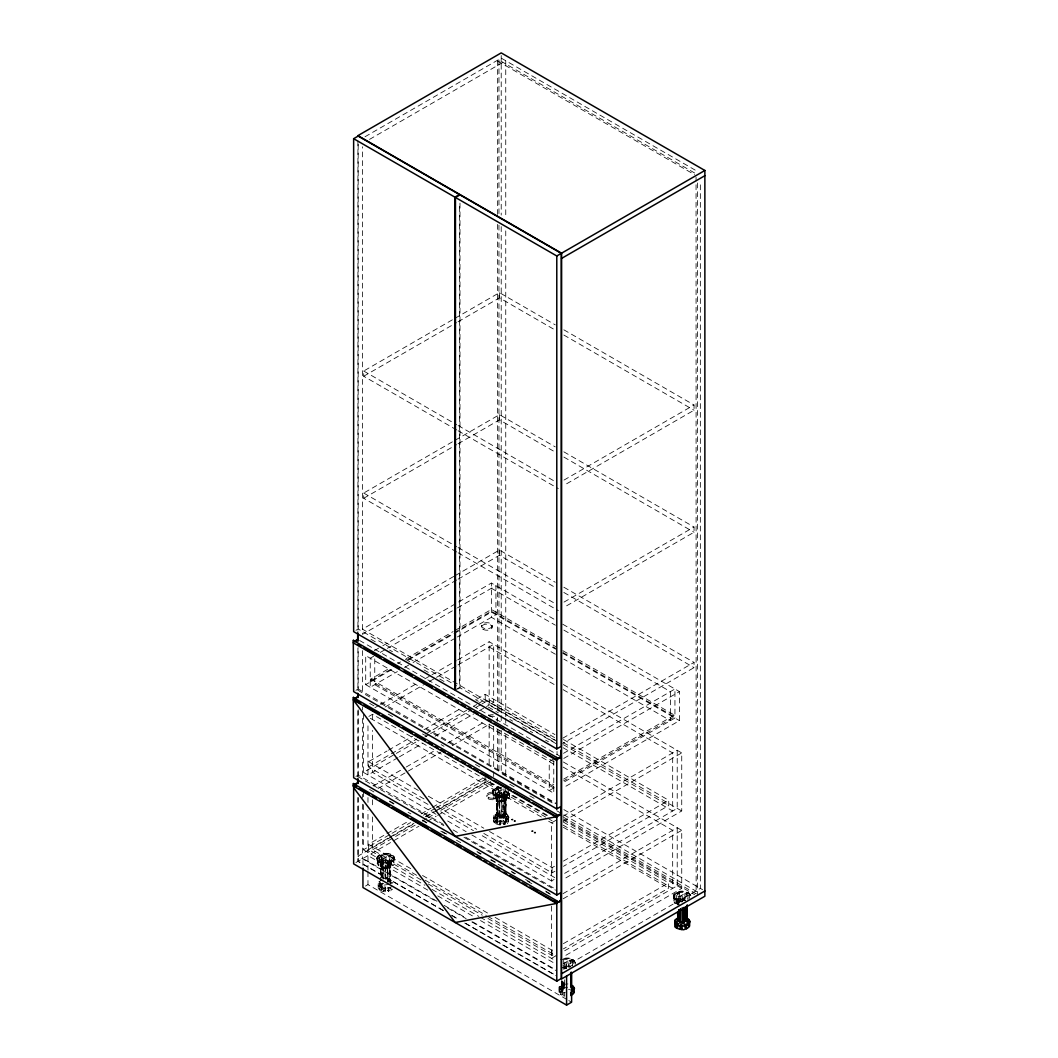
<?xml version="1.0" encoding="UTF-8"?>
<svg xmlns="http://www.w3.org/2000/svg" width="1058" height="1058" viewBox="0 0 1058 1058"><rect width="100%" height="100%" fill="white"/><g stroke="black" fill="none" stroke-linecap="round" stroke-linejoin="round"><path stroke-width="0.75" stroke-dasharray="5 3.75" d="M355.898 690.319L358.173 689.009L358.173 647.88M379.756 857.469L379.822 864.862L378.407 865.722L377.217 863.302L378.301 860.842L378.301 856.676L379.756 857.469L382.824 855.631L381.369 854.838L381.369 859.003L382.824 859.81L382.824 855.631M382.176 889.672L381.316 889.09L379.491 889.976L379.491 886.644L381.316 885.758L382.176 886.34L382.176 889.672L380.351 890.572L380.351 887.239L379.491 886.644M382.123 860.101C379.505 864.492 380.655 873.154 380.602 879.542M380.973 866.634C380.854 865.973 385.509 870.721 383.882 864.717M382.057 867.586L382.057 865.246L380.602 863.183M382.255 864.082L382.255 878.325M382.401 877.571L382.401 861.212M380.351 890.572L383.67 891.656L384.094 886.974L385.429 887.107L384.993 891.788L388.643 891.418L388.643 888.085L387.479 886.908L387.479 890.241L388.643 891.418M383.697 867.653L385.641 867.864L385.575 865.894L387.519 865.669L387.585 883.774M385.641 879.33C384.411 870.099 384.557 868.803 390.071 866.476L390.759 862.138M381.303 877.505L381.29 863.95C382.269 861.186 387.453 864.002 385.72 859.228M391.804 861.014L390.045 862.085L391.235 862.535L391.804 861.014L390.19 861.093L390.045 862.085L390.759 863.13L390.415 881.089L389.304 878.986L387.466 878.524L387.664 859.44M387.585 868.182L387.519 867.441L385.575 867.679M388.96 865.1L389.238 866.991L388.96 865.1L390.071 864.148M390.693 888.072L390.23 888.813L392.452 889.262L389.952 890.981L389.952 887.649L388.643 888.085M389.992 867.309L389.992 863.143L388.537 862.349L388.537 866.515L389.992 867.309L381.528 867.454L381.528 863.288L382.956 862.429L379.822 860.696M390.058 861.053L390.071 882.068L390.759 881.05M388.96 866.886L390.349 866.039L389.304 861.067L388.96 881.459M391.539 857.284L388.405 855.538L388.405 859.718L391.539 861.45L391.539 857.284L392.954 856.425L394.131 863.024L393.047 865.484L391.605 864.677L388.537 866.515M391.605 864.677L391.605 860.511L393.047 861.305L393.047 865.484M493.081 795.285L493.081 791.12M498.569 795.682L497.167 796.529L497.167 800.694L498.569 799.848L498.569 795.682L495.435 793.95L495.435 798.116L494.046 798.949A8.385 4.84 0 0 1 493.874 794.108L493.874 789.942L495.329 790.749L498.331 788.951L496.876 788.144L496.876 792.31L498.331 793.116L498.331 788.951M497.776 822.939L496.916 822.344L495.118 823.217L495.118 819.884L496.916 819.011L497.776 819.606L497.776 822.939L495.99 823.812L495.99 820.479L495.118 819.884M495.104 818.31L495.104 814.977L495.964 814.382L497.763 815.255L497.763 818.588L496.903 819.183L495.104 818.31L493.808 820.373L496.162 820.373L496.162 821.153L493.808 821.153L495.118 823.217M496.189 796.449L496.572 815.48L496.572 797.666C495.461 795.841 498.027 795.378 497.657 793.394M496.85 794.452L496.903 815.44M504.772 816.419L503.145 817.054L503.145 800.906L501.148 800.946C496.638 803.855 493.927 794.135 501.28 795.51L501.28 811.658L497.657 812.319L497.657 794.399L503.145 793.765L502.96 811.843L504.587 812.478L504.772 794.399L504.772 816.419L504.772 800.84C506.729 799.689 506.359 795.841 502.96 795.709L503.145 792.773M496.189 814.369L497.934 812.425L497.934 794.505M501.214 792.548L501.214 817.279L499.297 817.054L499.482 797.97M499.363 793.963L499.363 792.958M499.667 817.953L499.257 813.285L500.579 813.152L500.989 814.475L500.989 817.821L499.667 817.953L499.257 813.285M508.395 789.784L508.395 793.95L507.007 794.783L503.873 793.05L503.873 788.884M501.214 799.359L504.772 798.499L504.772 797.507M506.253 795.444L505.922 814.409L505.539 794.373M505.75 822.119L506.2 818.059L508.409 818.522L508.409 821.854L506.2 821.392L505.75 822.119L507.959 822.582L508.409 818.522L508.409 821.854M505.922 814.409L505.869 795.338L505.922 798.816M507.113 797.983L507.113 793.817L508.567 794.624L508.567 798.79L507.113 797.983L504.111 799.795L505.552 800.589L497.167 800.694M508.409 819.659L507.946 815.586L505.737 816.062L505.737 819.395L506.2 820.122L508.409 819.659L509.096 817.146L507.245 814.21L502.576 812.663L497.273 813.205L493.808 815.599L493.808 820.373M512.971 819.196C510.406 818.535 514.201 821.034 511.569 819.302M515.484 820.651C512.879 820.016 516.688 822.502 514.082 820.757M533.087 830.808C530.468 830.067 534.277 832.646 531.685 830.914M535.599 832.262C532.994 831.257 536.776 834.246 534.197 832.368M567.948 983.94L562.631 984.482L559.179 986.876L559.179 992.43L560.489 994.494L562.287 993.621L563.147 994.216L561.348 995.089L561.335 985.659L563.134 986.532L562.274 987.127L562.287 993.621M560.489 994.494L560.489 991.161L562.287 990.288L563.147 990.883L563.147 994.216M561.943 980.528L561.943 986.757L563.028 987.696L563.028 981.467M563.702 964.393L563.702 960.228M563.927 969.736L563.927 966.959M564.655 992.854L564.655 996.186L561.348 995.089M564.628 984.562L564.628 987.894L561.335 988.992L563.134 989.865L563.213 981.308M566.585 963.825L566.652 967.343L564.721 967.567L564.655 965.041L563.028 965.676M568.516 964.05L568.516 966.827L566.585 966.602L566.585 964.83L568.516 965.041L568.331 966.986M572.365 966.06L572.365 961.894L573.767 961.061A8.385 4.84 0 0 1 574.639 962.211M575.168 964.341L575.168 962.238C572.418 956.749 565.131 957.583 560.304 959.381M679.58 902.977L679.58 900.199L676.459 898.454L676.459 902.619L675.057 903.466A8.385 4.84 0 0 1 674.885 898.626L674.885 894.46L676.34 895.266L679.355 893.455L677.9 892.648L677.9 896.814L679.355 897.62L679.355 893.455M678.681 897.911C678.218 899.67 676.459 902.593 677.583 904.405M677.913 904.365L677.861 898.956M678.191 905.198L678.191 901.032L679.58 900.199M678.072 899.776L676.432 898.89L677.517 900.411L678.072 899.776L676.432 899.445L678.072 899.221M678.958 899.009L678.958 901.35L677.199 903.294M678.958 901.35L678.681 898.903L680.307 898.282L680.373 900.794L682.304 900.583L682.238 897.052M682.304 900.583L682.238 899.829L684.156 900.054L682.516 899.644M684.156 897.277L684.156 900.609L682.238 900.384M688.017 895.121L688.017 899.287L684.883 897.554L684.883 893.388L688.017 895.121L689.406 894.288A8.385 4.84 0 0 1 690.292 895.452M379.491 889.976L378.209 887.9L378.222 882.332L381.753 879.899M380.576 883.774L380.576 887.887L378.209 887.9L378.209 883.787L380.576 883.774L380.576 884.554L378.209 884.567M393.483 855.803L394.317 860.286A9.178 5.29 0 0 1 387.929 863.976L383.287 864.002A8.768 5.065 0 0 1 377.005 860.379L377.045 857.694A9.178 5.29 0 0 1 383.432 854.004L388.074 853.978A8.768 5.065 0 0 1 394.356 857.602L394.317 859.731A9.178 5.29 0 0 1 387.929 863.421L383.287 863.447A8.768 5.065 0 0 1 376.714 858.474L377.045 857.139A9.178 5.29 0 0 1 383.432 853.449L388.074 853.978M394.317 859.731L394.356 857.602M379.425 862.098L381.356 861.318L381.277 862.468L379.425 862.098L381.356 861.318L380.615 862.151L379.438 861.688M504.454 817.649L504.573 814.369L503.595 812.994L500.355 812.504L497.868 814.369L498.847 818.522L504.454 817.649L497.974 816.644L500.355 812.504M677.861 893.957L677.107 892.701L675.917 893.428L677.861 893.957L675.917 893.428L677.887 893.243M673.853 901.059L674.091 895.637M377.217 863.302L378.301 856.676M357.697 690.16L555.556 803.763M357.697 776.546L443.924 825.716M380.84 856.517L381.025 855.591L379.438 855.195L380.84 856.517L379.584 855.618L381.025 855.591L379.584 855.618M494.972 789.03L496.863 788.739M563.345 987.921L564.218 984.284L563.345 987.921L567.551 987.273M495.99 823.812L499.283 824.909L499.693 820.241L501.003 820.373L500.606 825.042L504.216 824.698L504.216 821.365L503.039 820.188L504.335 819.752L505.512 820.929L505.512 824.261L504.335 823.098L504.335 819.752M499.283 824.909L499.693 820.241M500.606 825.042L501.003 820.373M383.67 891.656L384.094 886.974M384.993 891.788L385.429 887.107M389.992 856.094L390.746 854.719L391.923 855.737L389.992 856.094L390.746 854.719L391.923 855.737L390.746 855.274M570.817 960.717L572.074 959.368L572.722 960.373L570.817 960.717L572.722 960.373L572.074 959.368L570.963 960.28L572.563 960.241M380.272 864.796L380.549 863.989A5.541 3.2 0 0 1 384.596 861.886L387.4 861.953A5.277 3.055 0 0 1 390.984 864.267L391.076 865.629A5.528 3.2 0 0 1 386.765 868.539L383.961 868.473A5.29 3.055 0 0 1 380.377 866.171L380.272 864.796L380.377 865.616A5.29 3.055 0 0 0 383.961 867.917L386.765 867.983A5.541 3.2 0 0 0 390.812 865.88L391.076 865.629M391.235 862.535L391.605 861.463L390.19 861.093L391.711 861.834M505.539 797.706C504.309 794.968 494.76 795.365 496.903 799.861M505.869 799.901L505.539 797.15M506.253 814.369L504.494 816.313M561.943 986.757L561.943 984.535L563.306 983.702L563.306 980.581M390.349 866.039L390.389 863.791M675.917 893.984L677.107 892.701M511.569 819.884L512.998 819.884M514.082 821.339L515.484 821.233M531.685 831.495L533.087 831.39M534.197 832.95L535.626 832.95M495.078 795.484L496.4 794.267L495.078 795.484L496.4 794.267L497.022 795.008L495.422 794.942M509.096 817.146L507.271 820.069L502.603 821.63L497.286 821.087L493.821 818.707L493.808 815.599M507.271 823.679L507.959 822.582M559.179 989.098L561.534 989.098L561.52 988.317L559.179 988.317L559.179 992.43L561.534 992.43L561.52 991.65L559.179 991.65L561.335 985.659M379.544 881.698L379.544 885.03L378.209 887.12L380.576 887.107M498.847 818.522L500.355 816.234L503.595 815.744L504.573 814.369L497.974 816.644M393.047 861.305L393.827 857.588M503.158 814.7L504.335 813.523L505.499 813.906L505.499 817.239L504.322 818.416L503.158 818.032L503.158 814.7L504.322 815.083L505.499 813.906M503.158 818.032L504.335 816.855L500.579 816.485L500.579 813.152M387.678 881.367L388.881 880.177L388.881 882.398M388.841 881.75L390.045 880.56L385.707 879.119L383.313 879.701M505.909 794.822L506.028 795.735L507.576 794.73L505.737 794.386L506.028 795.735C510.062 794.822 503.859 793.923 506.517 795.285M506.028 795.735L507.126 794.77M497.842 800.126L497.657 816.419L497.842 800.126L499.482 800.747L499.297 817.054M505.869 797.56L504.772 798.499M563.028 987.696L564.853 988.172M683.971 900.768L684.156 898.282L680.307 898.282M685.796 898.903L683.971 898.44M387.466 878.524L387.664 860.445L385.72 860.233L385.786 878.338L383.776 878.378M508.911 794.293L498.913 797.243L496.771 796.171A8.887 5.131 0 0 1 492.406 791.053A8.887 5.131 0 0 1 498.913 786.768M496.916 822.344L496.903 815.85L497.763 815.255M497.763 818.588L495.964 817.715L499.257 816.617M563.134 989.865L562.274 990.46L560.476 989.587M382.229 883.073L382.229 885.295L381.356 885.89L379.544 885.03M378.407 865.722L378.407 861.556L389.82 854.692L389.82 858.858L388.405 859.718M382.824 859.81L379.756 861.635L378.301 860.842M494.046 798.949L494.046 794.783L505.261 788.038L505.261 792.204L503.873 793.05M493.874 794.108L495.329 794.915L498.331 793.116M388.537 862.349L391.605 860.511M381.528 867.454L382.956 866.608L382.956 862.429M391.539 861.45L392.954 860.59L392.954 856.425M504.111 799.795L504.111 795.616L507.113 793.817M563.61 963.534L570.632 959.315L570.632 963.494L569.244 964.327L571.32 965.478M675.057 903.466L675.057 899.3L686.285 892.555L686.285 896.721L684.883 897.554M674.885 898.626L676.34 899.432L679.355 897.62M572.484 965.094L569.469 966.906A5.369 3.095 0 0 0 562.988 967.21M365.01 136.76L501.214 58.124L697.738 171.581M497.445 214.457L497.445 60.888L498.953 60.015L694.709 173.036M369.533 139.378L505.75 60.742L505.75 217.683M456.699 429.945L363.701 376.251L363.701 371.027L453.723 319.04M455.152 318.22L499.455 292.643L555.265 324.859M363.701 376.251L456.593 322.624M458.021 321.791L499.455 297.867L555.265 330.083M456.699 551.972L363.701 498.278L363.701 493.054L453.723 441.067M455.152 440.247L499.455 414.67L555.265 446.886M363.701 498.278L456.593 444.651M458.021 443.818L499.455 419.894L555.265 452.11M564.007 480.067L694.048 404.989L694.048 410.213L564.007 485.291M355.898 630.317L358.173 629.007L456.633 685.862M453.789 576.412L362.444 629.153L557.037 741.499M455.218 575.592L499.455 550.054L555.265 582.27M456.646 579.996L362.444 634.377L362.444 146.784M458.074 579.176L499.455 555.278L555.265 587.494M374.281 650.67L381.422 646.544M382.851 645.724L491.415 583.051L555.609 620.107M373.633 656.277L370.234 658.235L370.234 687.264L397.372 671.592M380.232 652.455L385.945 649.162M387.373 648.342L455.945 608.747M457.373 607.927L495.938 585.656L495.938 614.685L457.373 636.956M553.77 786.544L370.736 680.876L370.736 679.13L390.614 667.664M397.715 663.564L400.546 661.924M406.232 658.645L453.075 631.6M454.504 630.78L491.415 609.461L555.754 646.61M370.736 680.876L393.457 667.757M407.647 659.57L453.075 633.332M454.504 632.512L491.415 611.207L555.754 648.356M553.77 764.193L365.711 655.616L365.711 684.658L392.849 668.987M408.56 659.914L491.415 612.079L555.609 649.136M404.513 667.466L411.655 663.353M413.083 662.52L455.945 637.776M374.876 707.709L379.161 705.236M380.589 704.416L417.725 682.979M424.866 678.852L430.58 675.546M432.008 674.726L456.302 660.708M457.73 659.875L489.153 641.743L554.855 679.672M564.007 602.095L694.048 527.016L694.048 532.24L564.007 607.318M547.489 815.348L372.495 714.309L367.972 716.927L541.537 817.133M385.112 707.022L423.676 684.764M429.389 681.458L435.116 678.165M436.544 677.332L456.54 665.786M457.969 664.966L493.676 644.348L493.676 702.406L486.535 706.532M454.953 690.12L459.489 687.502L459.489 202.805M457.73 689.102L459.992 687.793L555.595 742.994M424.046 798.949L368.568 766.905L368.568 761.681L387.056 751.008M388.484 750.188L412.673 736.223M424.046 729.65L461.037 708.305M476.682 699.259L485.225 694.339L554.934 734.583M368.568 766.905L389.899 754.592M391.328 753.772L416.931 738.987M425.475 734.054L466.723 710.235M473.839 706.136L476.682 704.483M478.11 703.663L485.225 699.563L554.934 739.807M355.898 776.44L358.173 775.13L444.651 825.055M363.449 714.309L363.449 772.38L394.872 754.235M396.3 753.402L419.153 740.203M424.866 736.91L429.151 734.437M430.58 733.617L469.157 711.346M476.298 707.22L480.583 704.747M482.012 703.927L489.153 699.801L554.855 737.73M397.967 757.66L367.972 774.985L367.972 724.995M399.395 756.84L422.248 743.642M435.116 736.223L473.68 713.952M479.393 710.659L485.106 707.352M373.448 785.949L404.87 767.804M406.298 766.984L436.293 749.672M447.719 743.073L484.868 721.622M377.971 788.567L440.829 752.278M452.255 745.678L489.391 724.241M421.11 879.886L368.475 849.495L368.475 844.271L385.548 834.405M386.964 833.585L408.309 821.273M421.11 813.88L431.069 808.127M432.497 807.307L483.704 777.736M363.449 804.635L363.449 849.786L390.587 834.114M392.015 833.294L410.583 822.569M423.438 815.149L434.864 808.55M436.293 807.73L486.296 778.86M368.475 849.495L388.392 837.989M389.807 837.169L413.995 823.203M425.382 816.644L433.912 811.711M435.341 810.891L485.133 782.14L546.312 817.464M391.963 836.521L357.921 856.173L436.24 901.39M393.391 835.701L413.255 824.222M426.017 816.855L437.377 810.296M438.792 809.476L489.867 779.997M562.737 738.206L694.048 662.401L694.048 667.624L562.737 743.43M415.106 825.187L367.972 852.404L367.972 810.468M422.248 821.061L426.533 818.588M427.961 817.768L435.116 813.642M440.829 810.335L493.676 779.825M355.898 862.561L418.928 826.179M427.71 821.101L436.227 816.194M437.642 815.374L492.975 783.423M553.77 758.97L549.234 761.588L549.234 790.617L554.947 787.311M563.517 753.336L674.938 689.009L674.938 718.038L563.517 782.365M563.769 758.427L679.474 691.615L679.474 720.643L563.769 787.456M365.46 886.075L367.972 884.62L567.339 999.731M563.702 779.072L674.435 715.129L674.435 716.874L563.702 780.804M556.032 820.267L551.496 822.886L551.496 880.944L556.032 878.338L479.195 833.982M562.935 816.287L677.213 750.307L677.213 808.365L562.935 874.344M563.173 821.378L681.736 752.926L681.736 810.983L563.173 879.436M489.497 831.509L552.091 867.639L554.947 865.999M563.478 861.08L668.749 800.298L668.749 805.522L563.478 866.304M483.81 833.44L552.091 872.876L554.947 871.223M562.935 893.706L677.213 827.726L677.213 885.784L562.935 951.764M563.173 898.784L681.736 830.332L681.736 888.403L563.173 956.855M495.091 917.365L551.998 950.229L554.855 948.59M563.385 943.657L668.656 882.875L668.656 888.098L563.385 948.881M487.976 918.489L551.998 955.453L554.855 953.813M562.711 967.858L700.343 888.403L700.343 181.341M380.351 887.239L382.176 886.34M495.99 820.479L497.776 819.606M563.147 990.883L561.348 991.756L560.489 991.161M494.999 789.612L495.131 788.355L496.559 788.884M387.585 865.854L389.238 865.206M387.585 867.626L389.238 866.991M503.145 800.906L505.869 799.345M504.772 800.84L501.148 801.501M682.238 899.829C679.342 899.631 675.401 902.474 678.681 904.788M678.681 901.244L680.307 900.054M563.028 967.448L564.655 966.827L564.721 967.567M563.028 968.004L564.655 967.382M391.738 886.763L387.003 888.363L381.66 887.847L378.182 885.467M387.479 890.241L388.789 889.804L389.952 890.981M504.216 821.365L505.512 820.929M503.039 820.188L503.039 823.521L504.335 823.098M381.369 854.838L389.82 854.692M389.992 863.143L381.528 863.288M495.303 795.193L496.638 794.902M392.492 882.253L390.257 882.729L390.719 883.456L392.941 882.98M505.737 816.062L506.2 816.789L508.409 816.313M505.737 819.395L507.946 818.932L507.946 815.586M381.369 859.003L389.82 858.858M496.876 792.31L505.261 792.204M677.9 892.648L686.285 892.555M562.248 959.421L570.632 959.315M388.934 884.343L383.261 885.242L382.414 883.364M385.786 860.418L382.123 861.106L382.123 879.026M390.058 862.058L390.349 882.174M496.572 795.338L496.903 799.306M505.539 813.298L504.772 812.319M503.145 817.054L501.214 817.279M677.199 900.953L678.681 903.016L678.866 901.852M564.655 965.041L566.652 965.015M564.721 967.012L566.585 966.602L566.652 967.343M383.763 883.298L380.43 884.422L382.229 885.295M499.667 814.62L500.989 814.475M390.137 855.671L391.738 855.618M509.811 793.606A8.887 5.131 0 0 1 503.515 797.243L498.913 797.243A8.887 5.131 0 0 1 492.406 791.609A8.887 5.131 0 0 1 501.214 787.152M493.808 817.821L496.162 817.821L496.162 817.04L493.808 817.04L493.821 822.317M690.821 895.465L688.52 892.608L682.238 891.1A8.887 5.131 0 0 0 673.655 894.909A8.887 5.131 0 0 0 677.794 900.675L684.539 901.191M383.67 888.323L384.993 888.455M384.094 890.307L385.429 890.439M499.283 821.577L500.606 821.709M499.693 823.574L501.003 823.706M565.316 992.642L562.658 992.364L559.179 989.984M385.72 862.005L389.304 862.852L389.238 881.565M383.697 868.208L385.641 868.42M387.664 878.365L385.786 878.338M499.297 800.906L501.148 800.946M501.214 811.46L503.145 811.684M682.238 901.919A8.887 5.131 0 0 1 673.655 895.465A8.887 5.131 0 0 1 686.682 892.344L688.52 892.608L691.125 896.232M563.438 967.66L566.585 968.136L563.438 967.382M496.771 796.171L503.515 797.243M677.794 900.675L684.539 901.747M505.75 818.786L507.959 819.249M387.109 879.33L391.804 880.864L393.629 883.814M505.499 817.239L507.946 818.932M568.53 989.309L569.693 989.693M387.466 860.604L389.106 861.225M390.071 866.476C392.875 861.781 378.87 861.04 381.303 866.595M502.96 793.923L504.587 794.558M497.842 816.26L499.482 816.895M683.971 900.213L685.61 900.847M568.331 965.2L569.958 965.835L569.958 967.607M563.306 983.702L564.721 983.146M380.615 862.151L381.277 862.468L380.787 861.582M495.104 814.977L496.903 815.85M560.476 986.254L562.274 987.127M504.111 795.616L505.552 796.423A8.385 4.84 0 0 1 497.167 796.529M495.435 798.116L498.569 799.848M676.459 902.619L679.58 904.365M572.365 961.894L569.244 960.161L569.244 964.327M379.822 864.862L382.956 866.608M497.445 60.888L694.683 174.755M563.848 329.818L694.048 404.989M563.848 335.042L694.048 410.213M563.848 451.845L694.048 527.016M563.848 457.069L694.048 532.24M363.701 371.027L456.699 424.721M458.127 425.541L555.424 481.721M458.127 430.778L558.293 488.598M563.848 587.216L694.048 662.401M563.848 592.454L694.048 667.624M363.701 493.054L456.699 546.748M458.127 547.568L555.424 603.748M458.127 552.792L558.293 610.625M562.711 624.207L679.474 691.615M491.415 588.274L555.344 625.185M563.874 630.105L670.415 691.615L670.415 720.643L563.874 659.134M562.909 650.736L674.435 715.129M562.909 652.482L674.435 716.874M562.711 653.236L679.474 720.643M555.344 654.214L491.415 617.303L491.415 583.051M563.385 684.592L681.736 752.926M489.153 646.967L556.019 685.571M563.134 689.671L672.676 752.926L672.676 810.983L563.134 747.741M563.464 739.516L668.749 800.298M563.385 742.663L681.736 810.983M563.464 744.739L668.749 805.522M556.019 743.629L489.153 705.025L489.153 641.743M371.027 639.336L375.312 641.822M389.622 650.075L392.492 651.728M405.359 659.16L411.086 662.467M423.967 669.899L429.693 673.205M439.705 678.985L445.431 682.291M475.478 699.642L478.335 701.295M488.346 707.075L498.371 712.854M509.811 719.466L512.68 721.12M522.692 726.899L532.703 732.678M545.584 740.124L548.454 741.777M359.601 640.487L561.309 756.933M563.385 762.011L681.736 830.332M489.153 724.373L556.019 762.977M563.134 767.09L672.676 830.332L672.676 888.403L563.134 825.147M370.736 679.13L553.77 784.811M553.77 787.998L374.757 684.658L374.757 658.843M365.711 684.658L553.77 793.222L553.77 760.583M358.173 689.009L555.675 803.035M502.352 774.086L555.331 804.688M563.874 809.621L702.605 889.699M556.759 810.732L562.459 814.012M563.874 814.845L697.738 892.132M369.612 703.358L375.339 706.665M388.207 714.097L393.933 717.403M422.539 733.921L428.265 737.214M441.133 744.647L444.003 746.3M475.478 764.471L481.192 767.777M509.811 784.295L515.524 787.602M529.833 795.867L534.131 798.34M563.253 817.093L696.138 893.812L696.058 177.202M563.173 818.786L694.63 894.684M563.385 820.069L681.736 888.403M686.682 892.344L689.935 894.222M563.372 822.092L668.656 882.875M489.153 782.444L547.489 816.115M547.727 818.284L554.842 822.397M563.372 827.316L668.656 888.098M548.652 821.246L554.895 824.843M368.568 761.681L418.36 790.432M428.318 796.185L483.81 828.216M436.861 806.341L476.695 829.34M427.987 804.411L372.495 772.38L372.495 730.443M440.789 811.803L473.508 830.689M363.449 772.38L436.266 814.409M447.64 820.982L466.142 831.667M471.828 834.947L554.895 882.901M453.075 829.922L458.683 833.162M465.692 837.209L555.675 889.17M463.959 837.288L555.556 890.162M369.612 789.48L375.339 792.786M389.635 801.038L393.933 803.525M422.539 820.043L428.265 823.349M442.575 831.601L446.86 834.088M476.907 851.425L481.192 853.899M491.203 859.691L496.929 862.984M511.239 871.25L515.524 873.723M525.548 879.502L531.261 882.808M545.571 891.074L549.856 893.547M389.569 801.58L393.841 804.054M408.071 812.266L410.914 813.906M422.287 820.479L427.987 823.759M440.789 831.152L446.476 834.445M456.434 840.184L460.706 842.657M477.78 852.51L480.623 854.15M490.581 859.903L503.383 867.295M511.927 872.228L514.77 873.868M527.572 881.261L533.258 884.541M546.073 891.934L551.76 895.227M368.475 844.271L412.58 869.729M422.539 875.482L489.404 914.086M416.601 875.257L372.495 849.786L372.495 815.916M425.131 880.177L486.31 915.501M487.738 916.321L556.032 955.744L551.496 958.363L551.496 905.132M428.226 883.985L482.289 915.21M363.449 849.786L424.88 885.255M431.995 889.368L478.943 916.466M480.372 917.286L554.895 960.32M427.789 890.122L367.972 855.591L367.972 870.112M437.748 895.875L473.349 916.44M480.477 920.553L555.953 964.129M436.994 901.257L362.947 858.501L362.947 866.555M444.122 905.357L465.48 917.696M472.595 921.809L555.199 969.498M447.627 907.976L466.142 918.661M471.842 921.954L555.86 970.464M443.236 910.369L358.173 861.252L358.173 797.573M451.673 915.236L458.683 919.283M465.692 923.33L555.675 975.291M443.355 910.726L357.921 861.397L357.921 796.7M451.898 915.659L457.598 918.952M464.726 923.065L555.86 975.688M568.768 1000.551L571.611 1002.19M497.868 814.369L500.355 816.234M504.772 794.399L505.869 795.338M496.572 797.56L497.657 798.499L497.842 797.348M496.572 799.345L497.657 800.284M496.572 815.48L497.657 816.419M389.304 861.067L390.389 862.019M380.973 866.079L383.882 867.494L383.882 878.947M676.432 899.445L677.517 900.411M503.039 823.521L504.216 824.698M392.954 860.59L394.131 863.024M378.407 861.556L377.481 857.866M572.867 959.381L575.473 963.005L575.168 962.238M501.28 795.51L503.145 795.55L503.079 816.869M381.303 866.039L380.602 864.955L381.29 861.172M500.579 816.485L500.989 817.821M673.351 896.232L673.655 898.123L673.655 894.909M492.327 791.728L492.631 793.606L492.631 790.405M376.714 858.474L377.005 860.379M506.584 798.393L506.002 796.819A5.369 3.095 0 0 0 497.3 796.119A5.369 3.095 0 0 0 499.125 801.078A5.369 3.095 0 0 0 506.584 798.393L506.584 798.949A5.369 3.095 0 0 1 498.292 801.382A5.369 3.095 0 0 1 498.781 796.026A5.369 3.095 0 0 1 506.584 798.949M509.44 793.645L509.599 796.357M559.179 986.876L559.179 991.65M697.566 182.941L697.566 894.645M689.406 894.288L689.406 898.454M680.373 897.462L680.373 898.467M677.583 899.842L677.583 905.304M676.34 895.266L676.34 899.432M573.767 961.061L573.767 963.838M564.721 964.235L564.721 965.24M564.655 979.84L564.655 988.331M562.221 981.52L562.261 986.717M561.56 980.978L561.56 985.646M557.037 751.418L557.037 754.724M552.091 867.639L552.091 872.876M551.998 950.229L551.998 955.453M507.007 790.617L507.007 794.783M506.2 816.789L506.2 821.392M505.75 230.895L505.75 716.583M505.75 718.237L505.75 724.836M505.75 734.755L505.75 776.056M505.592 797.454L505.592 815.374M504.335 813.523L504.322 818.416M501.214 55.519L501.214 215.065M501.214 226.624L501.214 713.965M501.214 715.618L501.214 722.23M501.214 730.483L501.214 773.438M499.455 292.643L499.455 297.867M499.455 414.67L499.455 419.894M499.455 550.054L499.455 555.278M499.297 793.765L499.363 811.87M498.953 60.015L498.953 213.584M498.953 225.142L498.953 712.272M498.953 730.43L498.953 771.718M497.445 224.362L497.445 711.492M497.445 721.397L497.498 717.8A5.33 3.081 0 0 1 495.938 719.969M497.445 729.65L497.445 772.591M497.498 795.206L497.498 796.661M496.519 796.41L496.519 814.329M496.162 817.04L496.162 821.153M495.964 814.382L495.964 817.715M495.329 790.749L495.329 794.915M493.676 726.608L493.676 770.145M493.676 771.758L493.676 776.598M492.221 625.728A5.33 3.081 0 0 1 484.22 628.386A5.33 3.081 0 0 1 484.22 623.056A5.33 3.081 0 0 1 492.221 625.728L492.221 627.169M489.153 723.989L489.153 767.539M486.839 795.206L486.839 796.661M485.225 694.339L485.225 699.563M485.133 776.916L485.133 782.14M481.562 625.728L481.562 627.169M459.992 203.096L459.992 687.793M390.045 880.56L390.045 883.893M388.789 887.583L388.789 889.804M385.575 864.902L385.575 882.253M383.842 859.651L383.697 879.119M381.356 883.668L381.316 889.09M381.012 862.058L380.973 880.666M380.43 882.2L380.576 887.887M372.495 714.309L372.495 722.376M372.495 799.795L372.495 807.849M367.972 797.56L367.972 802.4M367.972 871.726L367.972 884.62M363.449 791.728L363.449 798.182M362.444 650.63L362.444 693.585M362.444 706.81L362.444 710.103M362.444 718.369L362.444 779.495M362.444 794.36L362.444 797.666M362.444 804.265L362.444 858.792M358.173 144.311L358.173 629.007M358.173 709.812L358.173 775.13M357.921 140.859L357.921 631.507M357.921 648.025L357.921 690.98M357.921 710.804L357.921 776.876M489.497 716.583A5.33 3.081 0 0 1 495.938 717.073A5.33 3.081 0 0 1 496.784 720.789M488.399 715.618A5.33 3.081 0 0 1 493.544 714.824M682.397 901.628A8.385 4.84 0 0 1 678.191 901.032M675.057 899.3A8.385 4.84 0 0 1 674.885 894.46M677.9 896.814A8.385 4.84 0 0 1 686.285 896.721M677.451 904.696A5.369 3.095 0 0 1 678.641 900.993A5.369 3.095 0 0 1 685.161 900.689M678.244 904.815A5.369 3.095 0 0 1 678.152 900.728A5.369 3.095 0 0 1 685.161 900.133M385.76 853.264A8.781 5.078 0 0 1 394.647 858.395M390.984 864.809A5.29 3.055 0 0 0 387.4 862.508L384.596 862.442A5.528 3.2 0 0 0 380.272 865.351M509.361 793.447A8.385 4.84 0 0 1 508.567 794.624M494.046 794.783A8.385 4.84 0 0 1 493.874 789.942M496.876 788.144A8.385 4.84 0 0 1 503.224 787.588M508.395 793.95A8.385 4.84 0 0 1 508.567 798.79M566.585 968.692A8.887 5.131 0 0 1 564.284 968.52M563.53 958.746A8.887 5.131 0 0 1 574.282 960.995M564.258 963.084A8.385 4.84 0 0 1 570.632 963.494M562.988 967.766A5.369 3.095 0 0 1 565.475 967.025M686.378 893.097L688.031 894.142L687.726 892.595L686.378 893.097L687.29 894.275L688.203 893.481L686.378 893.097M687.726 892.595L686.378 893.653L688.031 894.142L687.726 892.595M488.399 798.843A5.33 3.081 0 0 0 497.326 797.454A5.33 3.081 0 0 0 490.793 793.685A5.33 3.081 0 0 0 488.399 798.843M488.399 797.388A5.33 3.081 0 0 0 497.326 796.013A5.33 3.081 0 0 0 490.793 792.244A5.33 3.081 0 0 0 488.399 797.388M483.122 629.351A5.33 3.081 0 0 0 492.036 627.976A5.33 3.081 0 0 0 485.503 624.194A5.33 3.081 0 0 0 483.122 629.351"/><path stroke-width="1.5" d="M570.95 972.619L571.241 986.757L571.241 984.535M677.927 926.848L676.141 927.721L676.141 924.388L677.927 923.515L678.8 924.11L677.001 924.983L676.141 924.388M678.866 909.867L678.681 920.936L678.681 910.025M682.238 907.751L682.238 921.783L680.307 921.558L680.307 909.1M685.796 906.904L685.796 920.936L684.156 921.558L684.156 907.539M685.796 920.936L686.602 919.878L686.602 905.86M689.419 920.83L687.211 921.293L686.761 920.566L688.956 920.103L689.419 920.83L689.432 926.358L689.432 923.026L687.224 922.563L686.761 923.29L688.97 923.753L689.432 923.026M353.306 699.893L353.636 777.749L556.786 895.028L561.309 892.41L561.309 814.025L556.31 817.146L353.213 699.893L353.174 697.5L556.68 814.528L556.786 816.049L560.806 813.734L561.269 807.069L561.295 813.866L558.915 815.414M684.87 920.473L683.918 923.33L679.858 923.026L678.998 921.161M356.506 787.139L353.147 785.949L353.253 783.581L556.68 900.728C563.517 908.227 560.198 880.878 561.071 900.292M677.001 924.983L677.001 928.316L680.294 929.413L680.704 924.745L682.026 924.877L681.616 929.546L683.613 929.744L685.24 929.202L685.346 925.38M680.294 929.413L680.704 924.745M681.616 929.546L682.026 928.21L680.704 928.078M677.583 917.762L677.53 918.833M686.602 919.878L687.264 904.855M572.629 991.346L574.468 988.423L572.616 985.501M680.307 921.558L680.492 908.928M677.133 918.516L674.819 920.103L674.832 923.224L678.31 925.605L683.613 926.134L688.282 924.573L690.12 921.65L688.269 918.728M676.988 918.886L676.128 919.481L677.927 920.354L678.786 919.759M558.915 758.322L561.295 756.761L561.19 749.937L560.806 756.642L556.786 758.956L556.68 757.435L353.174 640.407L353.213 642.801L556.31 760.054L561.309 756.933L561.309 806.289L556.786 808.907L353.636 691.615L353.306 642.801M353.636 138.691L358.173 136.072L459.489 194.566L454.953 197.185L353.636 138.691L353.636 631.626L454.953 690.12L454.953 197.185M455.456 197.476L459.992 194.857L561.309 253.351L561.309 746.287L556.786 748.905L455.456 690.411L455.456 197.476L556.786 255.97L561.309 253.351M561.56 253.206L704.866 170.47L704.866 896.232L561.56 978.967L561.56 253.206L357.921 135.636L501.214 52.9L704.866 170.47M561.56 258.43L704.866 175.694M354.774 641.611L358.173 639.654M354.774 698.703L358.173 696.746M354.774 784.838L358.173 782.867M561.56 973.744L704.866 891.008M353.636 785.486L353.636 863.87L556.786 981.15L561.309 978.531L561.309 900.16L556.31 903.268L353.306 786.015M362.947 868.168L362.947 887.53L566.585 1005.1L571.611 1002.19L571.611 973.162M354.972 784.242L357.63 782.669L357.697 779.508M686.523 925.446L685.24 925.869L684.063 924.705L685.346 924.269L686.523 925.446L686.523 928.779L688.97 927.086L688.97 923.753M556.786 895.028L556.786 816.644L455.204 836.389L353.636 700.33M556.786 903.4L455.204 922.51L353.636 787.707M556.68 900.728L556.31 903.268M556.68 757.435L556.31 760.054M556.68 814.528L556.31 817.146M677.583 912.194L677.913 919.957M684.156 921.558L682.238 921.783M674.832 922.325L677.173 922.325L677.173 921.544L674.832 921.558L674.832 926.834L676.141 927.721M680.294 926.081L681.616 926.213M678.866 920.764L680.492 921.399M375.18 654.109L378.05 655.762M395.216 665.667L398.072 667.32M525.39 740.825L528.259 742.478M357.895 644.772L360.791 646.398M363.621 648.065L380.827 657.957M383.644 659.637L399.421 668.696M403.68 671.195L412.289 676.128M415.12 677.808L432.325 687.7M435.155 689.366L445.193 695.132M448.023 696.799L452.348 699.259M455.178 700.925L458.074 702.565M460.904 704.231L465.229 706.691M468.059 708.357L470.942 709.997M473.772 711.664L478.097 714.124M480.927 715.79L485.225 718.276M488.082 719.929L490.978 721.556M493.808 723.222L503.846 728.988M508.104 731.488L511.001 733.115M513.831 734.794L529.595 743.853M533.854 746.353L556.786 759.551L556.786 808.907M355.157 699.629L358.014 701.282M485.331 774.8L488.201 776.44M505.367 786.359L508.224 788.012M355.038 700.211L360.791 703.491M363.621 705.157L379.386 714.229M382.216 715.896L399.421 725.788M402.252 727.468L412.289 733.22M415.12 734.9L425.171 740.653M428.001 742.332L432.325 744.792M435.155 746.459L438.038 748.099M440.869 749.765L445.193 752.225M448.023 753.891L452.321 756.364M455.178 758.017L458.074 759.657M460.904 761.324L465.229 763.783M468.059 765.45L470.942 767.09M473.772 768.756L478.097 771.216M480.927 772.895L490.978 778.648M493.808 780.328L511.001 790.22M513.831 791.887L529.595 800.946M532.425 802.625L542.476 808.391M545.306 810.058L556.746 816.657M383.763 802.295L386.633 803.948M403.799 813.853L406.656 815.506M423.822 825.425L426.678 827.078M533.973 889.024L536.842 890.677M554.008 900.583L556.865 902.236M359.336 788.805L369.374 794.571M372.204 796.238L376.529 798.697M379.359 800.377L389.41 806.13M392.227 807.809L408.004 816.869M410.835 818.548L428.027 828.44M430.857 830.107L440.908 835.873M443.738 837.539L453.776 843.305M456.606 844.972L460.931 847.432M463.761 849.098L473.812 854.864M476.642 856.53L480.967 858.99M483.784 860.67L486.68 862.296M489.51 863.963L493.835 866.423M496.665 868.102L499.561 869.729M503.82 872.228L506.716 873.855M509.546 875.535L519.584 881.288M522.414 882.967L526.712 885.44M529.569 887.093L556.786 902.765L556.786 981.15M353.729 784.957L353.544 783.449M677.583 919.984L678.681 920.936M685.346 927.601L686.523 928.779M353.544 640.143L353.729 641.717L357.63 639.429L357.697 633.068M353.544 697.248C352.869 701.388 360.328 695.807 357.697 693.241M573.767 990.936L573.78 993.131L573.78 989.799L571.571 989.336L571.108 990.063L573.317 990.526L573.317 993.859L570.884 995.538L570.884 992.206M686.88 905.965L686.88 919.984M685.518 906.799L685.518 920.83M684.09 907.341L684.09 921.373M571.294 973.215L571.294 985.686M571.241 972.064L571.241 986.757M566.585 976.071L566.585 1005.1M556.786 255.97L556.786 748.905M357.921 633.16L357.921 641.413M357.921 694.273L357.921 697.579M357.921 778.529L357.921 783.489M573.317 986.876L571.108 987.339L571.571 988.066L573.767 987.603L573.317 986.876"/></g></svg>
